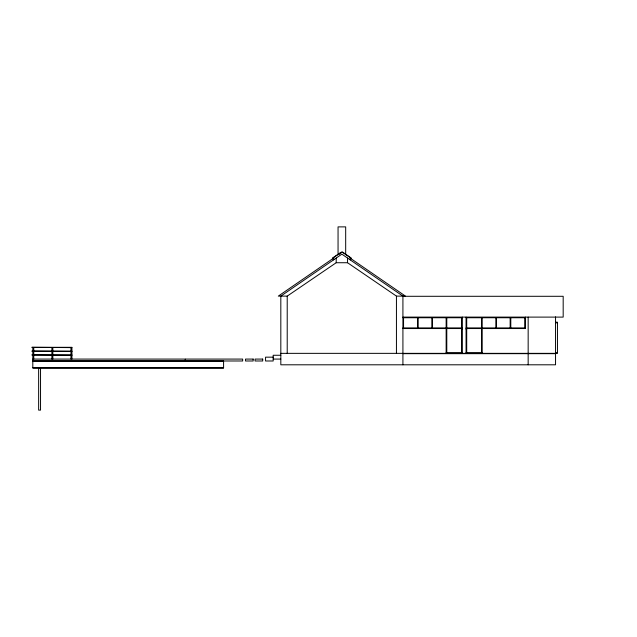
<?xml version="1.0" encoding="UTF-8"?>
<svg xmlns="http://www.w3.org/2000/svg" width="637" height="637" viewBox="0 0 637 637"><rect width="100%" height="100%" fill="white"/><g stroke="black" fill="none" stroke-linecap="round" stroke-linejoin="round"><path stroke-width="0.96" d="M333.517 259.888L332.434 258.319L341.344 252.188L342.483 252.061L350.868 257.826L349.697 259.53M350.223 259.888L351.305 258.319L342.395 252.188M333.716 258.017L278.297 296.117L287.215 296.117L336.201 262.731L347.539 262.731L396.437 296.117L405.45 296.117L350.024 258.017M338.812 254.513L341.106 252.937M402.918 296.293L563.18 296.293L563.18 317.107L402.918 317.107M402.918 317.744L462.255 317.744M466.069 317.744L525.406 317.744M555.544 322.195L557.455 322.195L557.455 353.352L280.821 353.352M555.544 322.832L557.455 322.832M402.918 327.92L462.255 327.92M466.069 327.92L525.406 327.92M402.918 328.549L462.255 328.549M466.069 328.549L525.406 328.549L525.406 317.107M461.618 329.186L462.255 329.186M466.069 329.186L466.706 329.186M71.917 347.627L31.85 347.316L71.917 347.316L71.917 359.077M71.917 351.13L31.85 351.13L71.917 351.449M446.147 352.715L462.255 352.715M466.069 352.715L482.177 352.715M555.544 352.715L557.455 352.715M402.918 353.67L555.544 353.67L555.544 364.802L280.821 364.802L280.821 296.117L341.87 254.147L402.918 296.117L402.918 364.802M71.917 354.944L31.85 354.944L71.917 355.263M280.821 355.263L273.185 355.263L273.185 360.988L265.557 360.988L265.557 357.166L273.185 357.166M32.806 359.077L185.112 359.077L185.112 360.988M273.185 359.077L280.821 359.077M32.806 360.988L242.665 360.988L242.665 359.077L185.431 359.077L185.431 360.988M32.806 361.147L223.587 361.147M32.806 361.33L223.587 361.33M32.806 367.637L223.587 367.637M32.806 367.82L223.587 367.82M341.344 252.188L332.872 257.826L334.043 259.53M555.544 316.844L555.544 353.352M528.161 317.107L528.161 353.352M528.161 353.67L528.161 364.802M524.769 317.744L524.769 327.92M510.794 317.744L510.794 327.92M510.157 317.744L510.157 327.92M496.486 317.744L496.486 327.92M495.849 317.744L495.849 327.92M482.177 317.744L482.177 327.92M482.177 328.549L482.177 353.352M481.54 317.744L481.54 327.92M481.54 328.549L481.54 352.715M466.706 317.744L466.706 327.92M466.706 328.549L466.706 352.715M466.069 317.107L466.069 353.352M462.255 317.107L462.255 353.352M461.618 317.744L461.618 327.92M461.618 328.549L461.618 352.715M446.784 317.744L446.784 327.92M446.784 328.549L446.784 352.715M446.147 317.744L446.147 327.92M446.147 328.549L446.147 353.352M432.475 317.744L432.475 327.92M431.838 317.744L431.838 327.92M418.167 317.744L418.167 327.92M417.53 317.744L417.53 327.92M403.555 317.744L403.555 327.92M396.437 296.117L396.437 353.352M347.539 258.049L347.539 262.739M345.684 254.728L345.684 226.883L338.056 226.883L338.056 254.728M336.201 258.049L336.201 262.731M287.215 296.117L287.215 353.352M223.587 360.988L223.587 367.979L32.806 367.979L32.806 347.627M70.962 347.627L70.962 359.077M52.839 347.627L52.839 359.077M51.884 347.627L51.884 359.077M40.537 367.971L40.537 410.117L38.642 410.117L38.642 367.971M33.761 347.627L33.761 359.077M253.16 359.077L245.524 359.077L245.524 360.988L253.16 360.988L253.16 359.077M262.699 359.077L255.063 359.077L255.063 360.988L262.699 360.988L262.699 359.077"/></g></svg>
